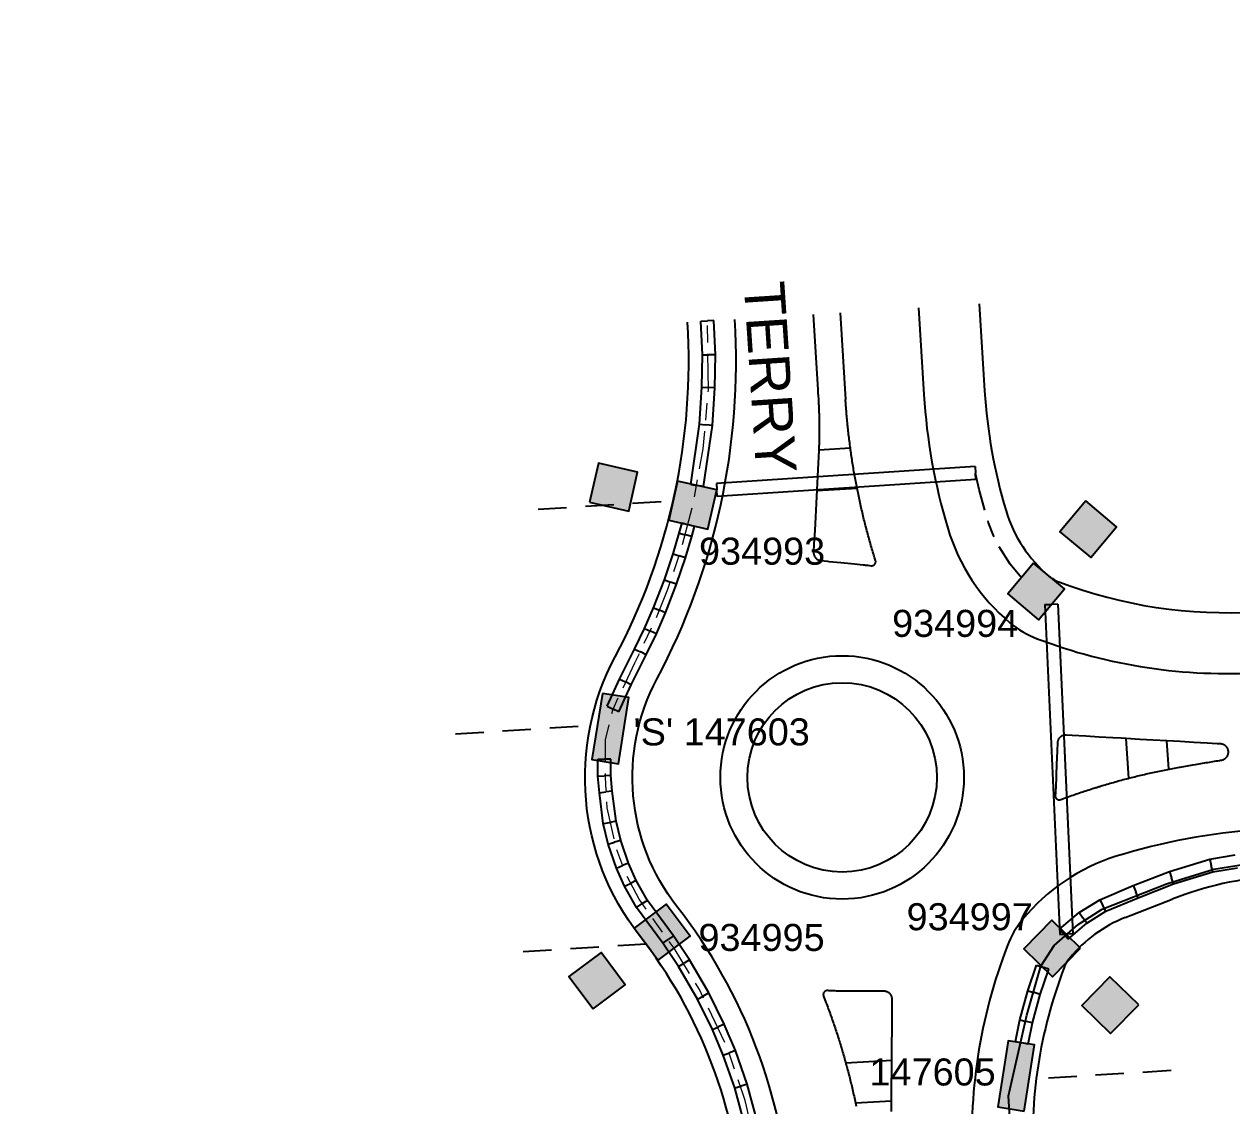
# Model space of a CAD drawing. Header units: metres. Extents: x 305550 to 306428, y 6276370 to 6276957.
# Drawn here: x 305681.4 to 305770.6, y 6276493.8 to 6276573.8 of the extents above; entities that cross this region are included whole.
import ezdxf
from ezdxf.enums import TextEntityAlignment as Align

# ---------------------------------------------------------------- set-up
doc = ezdxf.new("R2010")
doc.units = ezdxf.units.M
doc.header["$LTSCALE"] = 0.7
doc.linetypes.add('Cable Exist UG', pattern=[8.2, 4, -1.2, 1.8, -1.2])
doc.linetypes.add('Dash', pattern=[5, 3, -2])
doc.layers.get('0').update_dxf_attribs({"color": 6})
for name, color, linetype in [('_User Miscellaneous6', 7, 'Continuous'), ('_User Miscellaneous7', 150, 'Continuous'), ('_User Miscellaneous8', 7, 'Continuous'), ('_User Miscellaneous9', 8, 'Continuous'), ('_User_HV_Exist', 7, 'Continuous'), ('Cadastre Developer_SP_NEW', 4, 'Continuous'), ('Cadastre Roads_SP_NEW', 8, 'Continuous'), ('Mains_HV_NEW_U72', 2, 'Continuous'), ('SupportsUG_SP_LV_EXT', 7, 'Continuous'), ('SupportsUG_SP_LV_SL_EXT', 7, 'Continuous'), ('UG_Details_SP_MISC', 7, 'Continuous')]:
    doc.layers.add(name, color=color, linetype=linetype)
doc.styles.add('ARIAL', font='arial.ttf', dxfattribs={"height": 2})
doc.styles.add('ARIAL 3.0', font='arial.ttf', dxfattribs={"height": 3})
doc.styles.add('COLUMN_LABEL', font='arial.ttf')
doc.styles.add('POLE_LABEL', font='arial.ttf')
doc.styles.get("Standard").update_dxf_attribs({"font": 'arial.ttf'})
doc.styles.add('style1', font='iso3098b.shx')
doc.linetypes.add('Cable New UG', pattern='A,8,-1,["x",style1,S=3.5,R=0,X=0.35,Y=-1],-3.5', length=12.5)

# ---------------------------------------------------------------- blocks, each defined once
blk = doc.blocks.new('*U37')
at = {"layer": '_User Miscellaneous7'}
blk.add_hatch(color=256, dxfattribs=at).paths.add_polyline_path([(-1.485, -4.515), (-1.485, -7.485), (1.485, -7.485), (1.485, -4.515)])
at = {"layer": '_User Miscellaneous8'}
blk.add_hatch(color=256, dxfattribs=at).paths.add_polyline_path([(-1.485, 1.485), (-1.485, -1.485), (1.485, -1.485), (1.485, 1.485)])
at = {"layer": '_User Miscellaneous7'}
blk.add_lwpolyline([(1.485, -7.485), (1.485, -4.515), (-1.485, -4.515), (-1.485, -7.485)], close=True, dxfattribs=at)
at = {"layer": '_User Miscellaneous8'}
blk.add_lwpolyline([(1.485, -1.485), (1.485, 1.485), (-1.485, 1.485), (-1.485, -1.485)], close=True, dxfattribs=at)
at = {"flags": 9}
for tag, style, p in [('STRUCTURE_PLANT_NUMBER', 'POLE_LABEL', (1.813, 0.031)), ('STREET_CODE', 'COLUMN_LABEL', (1.813, -0.2))]:
    blk.add_attdef(tag, text='', height=0.2, dxfattribs=dict(at, style=style)).set_placement(p, align=Align.MIDDLE_LEFT)
for tag, p in [('OWNED_BY', (1.813, -0.6)), ('STATE', (1.813, -0.8)), ('COLUMN_TYPE', (1.813, -0.4)), ('STREETNAME', (1.813, -1.6)), ('SUBURB', (1.813, -1.8)), ('USAGE', (1.813, -1)), ('LEGEND', (1.813, -1.2)), ('LOCATION', (1.813, -1.4)), ('NOTES', (1.813, -2))]:
    blk.add_attdef(tag, text='', height=0.2, dxfattribs=at).set_placement(p, align=Align.MIDDLE_LEFT)
at = {"flags": 1}
blk.add_attdef('Z', (1.813, -2.351), '', height=0.2, dxfattribs=at)
at = {"layer": '_User Miscellaneous6', "style": 'ARIAL', "flags": 8}
blk.add_attdef('ASSET_NUM', text='', height=2, dxfattribs=at).set_placement((2, 2), align=Align.MIDDLE_LEFT)
blk = doc.blocks.new('*U281')
blk.add_hatch(color=256).paths.add_polyline_path([(-2.457, 2.508), (-2.471, 0.528), (2.479, 0.492), (2.493, 2.472)])
blk.add_lwpolyline([(-2.471, 0.528), (2.479, 0.492), (2.493, 2.472), (-2.457, 2.508)], close=True)
for tag, p, flags in [('OWNED_BY', (0, 1.3), 9), ('STATE', (0, 1.1), 9), ('SUPPORT_TYPE', (0, 0.9), 9), ('USAGE', (0, 0.7), 9), ('LEGEND', (0, 0.5), 9), ('LOCATION', (0, 0.3), 9), ('NOTES', (0, 0.1), 9), ('PARENT', (0, -0.1), 9), ('STREETNAME', (0, -0.3), 9), ('SUBURB', (0, -0.5), 1)]:
    blk.add_attdef(tag, p, '', height=0.2, dxfattribs=dict(flags=flags))
at = {"layer": '_User Miscellaneous6', "style": 'ARIAL', "flags": 8}
blk.add_attdef('ASSET_NUM', text='', height=2, dxfattribs=at).set_placement((1.5, 7.5), align=Align.TOP_LEFT)
blk = doc.blocks.new('*U280')
blk.add_hatch(color=256).paths.add_polyline_path([(-2.284, 2.666), (-2.431, 0.691), (2.506, 0.326), (2.652, 2.3)])
blk.add_lwpolyline([(-2.431, 0.691), (2.506, 0.326), (2.652, 2.3), (-2.284, 2.666)], close=True)
for tag, p, flags in [('OWNED_BY', (0, 1.3), 9), ('STATE', (0, 1.1), 9), ('SUPPORT_TYPE', (0, 0.9), 9), ('USAGE', (0, 0.7), 9), ('LEGEND', (0, 0.5), 9), ('LOCATION', (0, 0.3), 9), ('NOTES', (0, 0.1), 9), ('PARENT', (0, -0.1), 9), ('STREETNAME', (0, -0.3), 9), ('SUBURB', (0, -0.5), 1)]:
    blk.add_attdef(tag, p, '', height=0.2, dxfattribs=dict(flags=flags))
at = {"layer": '_User Miscellaneous6', "style": 'ARIAL', "flags": 8}
blk.add_attdef('ASSET_NUM', text='', height=2, dxfattribs=at).set_placement((1.5, 7.5), align=Align.TOP_LEFT)

msp = doc.modelspace()

# ---------------------------------------------------------------- linework, layer by layer
at = {"layer": '_User Miscellaneous9', "linetype": 'Dash', "flags": 128}
for points in [[(305719.332, 6276537.897), (305729.312, 6276538.524)], [(305713.215, 6276521.281), (305723.195, 6276521.908)], [(305727.31, 6276505.734), (305717.329, 6276505.107)], [(305766.121, 6276496.384), (305756.14, 6276495.758)]]:
    msp.add_lwpolyline(points, dxfattribs=at)
at = {"layer": '_User_HV_Exist', "color": 7, "linetype": 'Cable Exist UG', "lineweight": 0, "flags": 128}
msp.add_lwpolyline([(305682.178, 6276434.657), (305681.35, 6276447.705), (305706.246, 6276449.285), (305704.794, 6276472.157), (305731.875, 6276473.858), (305736.438, 6276479.033), (305735.982, 6276486.287), (305735.563, 6276490.003), (305734.643, 6276494.171), (305733.277, 6276498.172), (305731.263, 6276502.381), (305729.377, 6276505.424), (305726.794, 6276509.06), (305725.872, 6276510.815), (305725.137, 6276512.72), (305724.446, 6276515.821), (305724.302, 6276518.061), (305724.302, 6276520.849), (305724.866, 6276523.118), (305726.487, 6276526.537), (305727.999, 6276529.702), (305728.918, 6276531.978), (305729.903, 6276534.891), (305730.778, 6276538.208), (305731.527, 6276542.359), (305731.915, 6276546.708), (305731.84, 6276551.821)], dxfattribs=at)
at = {"layer": 'Cadastre Developer_SP_NEW'}
for p, q in [((305751.927, 6276553.066), (305752.33, 6276546.652)), ((305762.717, 6276507.695), (305766.2, 6276509.065))]:
    msp.add_line(p, q, dxfattribs=at)
for points in [[(305752.33, 6276546.652, 0.057003), (305753.915, 6276537.77, 0.146618), (305757.085, 6276532.948, 0.084015), (305757.819, 6276532.518, 0.106762), (305772.452, 6276530.307, 0.106762)], [(305726.826, 6276506.368, -0.296067), (305725.023, 6276526.977, -0.296067)], [(305762.717, 6276507.695, 0.128265), (305758.618, 6276504.706, 0.079644), (305758.213, 6276504.008, 0.108037), (305755.938, 6276489.21)]]:
    msp.add_lwpolyline(points, format="xyb", dxfattribs=at)
for centre, radius, start, end in [((305683.961, 6276548.797), 46.5, 332.01438, 3.59454), ((305775.354, 6276485.801), 25, 93.59454, 111.47921), ((305698.057, 6276483.905), 36.5, 3.59454, 37.98332)]:
    msp.add_arc(centre, radius, start, end, dxfattribs=at)
at = {"layer": 'Cadastre Roads_SP_NEW'}
msp.add_line((305741.647, 6276552.421), (305742.05, 6276546.014), dxfattribs=at)
for points in [[(305747.436, 6276552.784), (305747.839, 6276546.369)], [(305739.651, 6276552.295), (305740.001, 6276546.717)], [(305742.408, 6276542.403), (305740.076, 6276542.256)], [(305742.904, 6276539.428), (305739.923, 6276539.241)], [(305762.974, 6276518), (305762.79, 6276520.933)], [(305765.938, 6276518.666), (305765.806, 6276520.761)], [(305742.067, 6276496.952), (305745.47, 6276497.165)], [(305742.786, 6276493.991), (305745.45, 6276494.158)]]:
    msp.add_lwpolyline(points, dxfattribs=at)
for points in [[(305739.999, 6276546.718, -0.005695), (305740.055, 6276545.808, -0.003124), (305740.077, 6276545.309, -0.003124), (305740.093, 6276544.809, -0.003124), (305740.103, 6276544.309, -0.003124), (305740.106, 6276543.809, -0.003124), (305740.103, 6276543.309, -0.000648), (305740.101, 6276543.205, -0.002476), (305740.094, 6276542.809, -0.003124), (305740.078, 6276542.309, -0.003124), (305740.056, 6276541.81, -0.000564), (305740.052, 6276541.72), (305740.03, 6276541.31), (305739.978, 6276540.312), (305739.926, 6276539.313), (305739.874, 6276538.314), (305739.822, 6276537.316), (305739.77, 6276536.317), (305739.718, 6276535.319), (305739.688, 6276534.723), (305739.687, 6276534.719, 0.027779), (305739.688, 6276534.653, 0.027779), (305739.696, 6276534.587, 0.027779), (305739.711, 6276534.522, 0.027779), (305739.734, 6276534.459, 0.027779), (305739.763, 6276534.399, 0.027779), (305739.799, 6276534.343, 0.027779), (305739.841, 6276534.291, 0.027779), (305739.888, 6276534.244, 0.027779), (305739.94, 6276534.203, 0.027779), (305739.996, 6276534.167, 0.027779), (305740.056, 6276534.138, 0.027779), (305740.119, 6276534.116, 0.027779), (305740.184, 6276534.101, 0.018211), (305740.228, 6276534.095), (305740.715, 6276534.047), (305740.818, 6276534.036), (305741.71, 6276533.948), (305742.705, 6276533.849), (305743.363, 6276533.784), (305743.368, 6276533.783, -0.005278), (305743.7, 6276533.747, -0.003836), (305743.94, 6276533.716), (305743.983, 6276533.713, 0.039703), (305744.031, 6276533.717, 0.039703), (305744.077, 6276533.729, 0.039703), (305744.12, 6276533.748, 0.039703), (305744.161, 6276533.773, 0.039703), (305744.196, 6276533.804, 0.039703), (305744.227, 6276533.841, 0.039703), (305744.251, 6276533.882, 0.039703), (305744.268, 6276533.927, 0.039703), (305744.278, 6276533.973, 0.039703), (305744.28, 6276534.021, 0.039703), (305744.275, 6276534.068, 0.030303), (305744.267, 6276534.103), (305744.221, 6276534.25, -0.001724), (305744.119, 6276534.58, -0.000776), (305744.074, 6276534.728, -0.0025), (305743.932, 6276535.208, -0.0025), (305743.795, 6276535.689, -0.0025), (305743.663, 6276536.171, -0.0025), (305743.536, 6276536.654, -0.0025), (305743.414, 6276537.139, -0.0025), (305743.296, 6276537.625, -0.0025), (305743.183, 6276538.112, -0.0025), (305743.075, 6276538.6, -0.0025), (305742.972, 6276539.09, -0.0025), (305742.874, 6276539.58, -0.0025), (305742.781, 6276540.071, -0.0025), (305742.693, 6276540.563, -0.0025), (305742.61, 6276541.056, -0.0025), (305742.531, 6276541.55, -0.0025), (305742.458, 6276542.045, -0.0025), (305742.389, 6276542.54, -0.0025), (305742.326, 6276543.036, -0.0025), (305742.267, 6276543.533, -0.0025), (305742.214, 6276544.03, -0.001724), (305742.18, 6276544.373, -0.000776), (305742.165, 6276544.527, -0.0025), (305742.121, 6276545.025, -0.0025), (305742.083, 6276545.524, -0.002417), (305742.05, 6276546.006, 0), (305742.05, 6276546.006)], [(305747.839, 6276546.369, 0.056999), (305749.604, 6276536.481, 0.146618), (305754.193, 6276529.501, 0.084015), (305756.223, 6276528.311, 0.106762), (305772.735, 6276525.816)], [(305732.802, 6276518.061, -1), (305750.802, 6276518.061, -1), (305732.802, 6276518.061)], [(305729.585, 6276508.522, -0.296067), (305728.114, 6276525.334)], [(305769.781, 6276520.535), (305769.509, 6276520.55), (305768.782, 6276520.592), (305767.784, 6276520.648), (305766.785, 6276520.705), (305765.787, 6276520.762), (305764.789, 6276520.819), (305763.79, 6276520.876), (305762.792, 6276520.933), (305762.412, 6276520.954), (305761.794, 6276520.99), (305760.795, 6276521.046), (305759.797, 6276521.103), (305758.798, 6276521.16), (305758.344, 6276521.186), (305758.333, 6276521.187, 0.02778), (305758.266, 6276521.185, 0.02778), (305758.2, 6276521.177, 0.02778), (305758.135, 6276521.161, 0.02778), (305758.073, 6276521.138, 0.02778), (305758.013, 6276521.109, 0.02778), (305757.957, 6276521.072, 0.02778), (305757.905, 6276521.03, 0.02778), (305757.859, 6276520.983, 0.02778), (305757.817, 6276520.93, 0.02778), (305757.782, 6276520.874, 0.02778), (305757.754, 6276520.813, 0.02778), (305757.732, 6276520.75, 0.02778), (305757.718, 6276520.685, 0.019874), (305757.712, 6276520.638, 0.007902), (305757.71, 6276520.619, 0.003948), (305757.71, 6276520.61), (305757.687, 6276520.02), (305757.65, 6276519.02), (305757.621, 6276518.258), (305757.612, 6276518.021), (305757.59, 6276517.461), (305757.586, 6276517.355, -0.005279), (305757.567, 6276517.022, -0.004649), (305757.545, 6276516.729), (305757.545, 6276516.69, 0.039703), (305757.551, 6276516.642, 0.039703), (305757.564, 6276516.597, 0.039703), (305757.585, 6276516.554, 0.039703), (305757.612, 6276516.515, 0.039703), (305757.645, 6276516.48, 0.039703), (305757.682, 6276516.452, 0.039703), (305757.724, 6276516.429, 0.039703), (305757.769, 6276516.414, 0.039703), (305757.816, 6276516.405, 0.039703), (305757.864, 6276516.405, 0.039703), (305757.911, 6276516.412, 0.033349), (305757.949, 6276516.423), (305758.046, 6276516.459, -0.0025), (305758.515, 6276516.63, -0.0025), (305758.987, 6276516.797, -0.0025), (305759.46, 6276516.959, -0.0025), (305759.934, 6276517.116, -0.0025), (305760.411, 6276517.268, -0.001313), (305760.661, 6276517.346, -0.001188), (305760.888, 6276517.416, -0.0025), (305761.367, 6276517.559, -0.0025), (305761.848, 6276517.697, -0.0025), (305762.33, 6276517.83, -0.0025), (305762.813, 6276517.959, -0.0025), (305763.298, 6276518.082, -0.0025), (305763.783, 6276518.201, -0.0025), (305764.27, 6276518.315, -0.0025), (305764.758, 6276518.424, -0.0025), (305765.247, 6276518.528, -0.0025), (305765.737, 6276518.627, -0.0025), (305766.228, 6276518.722, -0.0025), (305766.72, 6276518.811, -0.000283), (305766.776, 6276518.821), (305767.705, 6276518.984), (305767.918, 6276519.021), (305768.691, 6276519.154, -0.001985), (305769.677, 6276519.317, -0.000329), (305769.841, 6276519.343), (305769.869, 6276519.348, 0.002554), (305769.875, 6276519.349, 0.027785), (305769.939, 6276519.367, 0.027785), (305770.001, 6276519.392, 0.027785), (305770.059, 6276519.424, 0.027785), (305770.114, 6276519.461, 0.027785), (305770.164, 6276519.505, 0.027785), (305770.21, 6276519.554, 0.027785), (305770.249, 6276519.608, 0.027785), (305770.282, 6276519.666, 0.027785), (305770.309, 6276519.727, 0.027785), (305770.329, 6276519.79, 0.027785), (305770.341, 6276519.856, 0.027785), (305770.346, 6276519.922, 0.027785), (305770.344, 6276519.989, 0.011896), (305770.341, 6276520.017, 0.015883), (305770.335, 6276520.055, 0.027785), (305770.318, 6276520.119, 0.027785), (305770.294, 6276520.181, 0.027785), (305770.263, 6276520.241, 0.027785), (305770.226, 6276520.296, 0.027785), (305770.183, 6276520.347, 0.027785), (305770.135, 6276520.393, 0.027785), (305770.082, 6276520.433, 0.027785), (305770.025, 6276520.467, 0.027785), (305769.964, 6276520.495, 0.027785), (305769.901, 6276520.515, 0.027785), (305769.836, 6276520.529, 0.022951), (305769.781, 6276520.535, 0.000037), (305769.781, 6276520.535)], [(305772.613, 6276514.185, 0.060333), (305762.045, 6276512.226, 0.146375), (305755.135, 6276507.555, 0.079644), (305754.014, 6276505.626, 0.108037), (305751.447, 6276488.928, 0.108037)], [(305745.447, 6276493.364, -0.002339), (305745.448, 6276493.832), (305745.451, 6276494.364), (305745.458, 6276495.364), (305745.465, 6276496.364), (305745.47, 6276497.154), (305745.471, 6276497.364), (305745.478, 6276498.364), (305745.485, 6276499.364), (305745.491, 6276500.364), (305745.498, 6276501.364), (305745.5, 6276501.647), (305745.498, 6276501.698, 0.027789), (305745.489, 6276501.764, 0.027789), (305745.473, 6276501.828, 0.027789), (305745.45, 6276501.891, 0.027789), (305745.42, 6276501.95, 0.027789), (305745.383, 6276502.006, 0.027789), (305745.341, 6276502.057, 0.023631), (305745.301, 6276502.097, 0.004156), (305745.293, 6276502.104, 0.027789), (305745.241, 6276502.145, 0.027789), (305745.184, 6276502.179, 0.027789), (305745.123, 6276502.208, 0.027789), (305745.06, 6276502.229, 0.027789), (305744.995, 6276502.243, 0.027789), (305744.929, 6276502.25, 0.011286), (305744.902, 6276502.251), (305744.129, 6276502.253), (305743.129, 6276502.257), (305742.129, 6276502.26), (305741.75, 6276502.261), (305741.462, 6276502.265, -0.005266), (305741.129, 6276502.275, -0.005266), (305740.796, 6276502.293, -0.001131), (305740.725, 6276502.298), (305740.701, 6276502.298, 0.039703), (305740.654, 6276502.294, 0.039703), (305740.608, 6276502.282, 0.039703), (305740.564, 6276502.264, 0.039703), (305740.524, 6276502.238, 0.022785), (305740.503, 6276502.221, 0.016904), (305740.488, 6276502.206, 0.039703), (305740.458, 6276502.17, 0.039703), (305740.434, 6276502.129, 0.039703), (305740.417, 6276502.084, 0.039703), (305740.407, 6276502.038, 0.039703), (305740.404, 6276501.99, 0.039703), (305740.41, 6276501.943, 0.039703), (305740.422, 6276501.897, 0.00707), (305740.425, 6276501.889), (305740.602, 6276501.43, -0.0025), (305740.777, 6276500.962, -0.0025), (305740.948, 6276500.492, -0.0025), (305741.114, 6276500.021, -0.0025), (305741.275, 6276499.547, -0.0025), (305741.431, 6276499.072, -0.0025), (305741.583, 6276498.596, -0.0025), (305741.73, 6276498.118, -0.0025), (305741.872, 6276497.639, -0.0025), (305742.009, 6276497.158, -0.0025), (305742.142, 6276496.676, -0.0025), (305742.269, 6276496.192, -0.0025), (305742.392, 6276495.708, -0.0025), (305742.51, 6276495.222, -0.0025), (305742.623, 6276494.735, -0.0025), (305742.732, 6276494.247, -0.0025), (305742.835, 6276493.757, -0.000732)]]:
    msp.add_lwpolyline(points, format="xyb", dxfattribs=at)
msp.add_lwpolyline([(305734.802, 6276518.061, -1), (305748.802, 6276518.061, -1)], format="xyb", close=True, dxfattribs=at)
for centre, radius, start, end in [((305683.961, 6276548.797), 50, 332.01438, 3.56591), ((305698.057, 6276483.905), 40, 3.59454, 37.98332)]:
    msp.add_arc(centre, radius, start, end, dxfattribs=at)
at = {"layer": 'Mains_HV_NEW_U72', "color": 2, "linetype": 'Cable New UG', "flags": 128}
msp.add_lwpolyline([(305707.054, 6276452.342), (305709.025, 6276452.468), (305708.548, 6276460.053), (305732.662, 6276461.568), (305737.819, 6276457.049), (305756.314, 6276458.235), (305754.089, 6276494.508), (305755.456, 6276500.488), (305756.483, 6276504.102), (305757.472, 6276505.621), (305759.231, 6276507.192), (305761.005, 6276508.311), (305765.776, 6276510.199), (305769.256, 6276511.284), (305773.124, 6276511.893), (305776.739, 6276512.149), (305825.552, 6276515.102), (305834.391, 6276514.914), (305839.292, 6276514.215), (305915.685, 6276487.978), (305923.786, 6276510.89), (305935.627, 6276507.031), (305956.688, 6276563.493), (305962.974, 6276566.463), (305983.175, 6276559.521), (305991.342, 6276583.287), (305976.339, 6276588.442), (305982.042, 6276605.039)], dxfattribs=at)
at = {"layer": 'UG_Details_SP_MISC'}
for p, q in [((305731.361, 6276551.799), (305731.84, 6276551.821)), ((305731.478, 6276549.297), (305731.361, 6276551.799)), ((305732.32, 6276551.844), (305731.84, 6276551.821)), ((305732.438, 6276549.312), (305732.32, 6276551.844)), ((305731.443, 6276546.907), (305731.478, 6276549.297)), ((305731.478, 6276549.297), (305731.958, 6276549.305)), ((305732.438, 6276549.312), (305731.958, 6276549.305)), ((305732.403, 6276546.867), (305732.438, 6276549.312)), ((305731.257, 6276544.191), (305731.443, 6276546.907)), ((305731.443, 6276546.907), (305731.923, 6276546.887)), ((305732.403, 6276546.867), (305731.923, 6276546.887)), ((305732.212, 6276544.09), (305732.403, 6276546.867)), ((305730.613, 6276539.713), (305731.257, 6276544.191)), ((305731.257, 6276544.191), (305731.734, 6276544.141)), ((305731.563, 6276539.576), (305732.212, 6276544.09)), ((305732.212, 6276544.09), (305731.734, 6276544.141)), ((305751.624, 6276541.039), (305732.505, 6276539.796)), ((305751.624, 6276541.039), (305751.655, 6276540.56)), ((305751.686, 6276540.081), (305751.655, 6276540.56)), ((305730.613, 6276539.713), (305731.088, 6276539.645)), ((305731.563, 6276539.576), (305731.088, 6276539.645)), ((305732.505, 6276539.796), (305732.537, 6276539.317)), ((305732.568, 6276538.838), (305732.537, 6276539.317)), ((305751.686, 6276540.081), (305732.568, 6276538.838)), ((305729.762, 6276536.132), (305729.97, 6276536.877)), ((305729.97, 6276536.877), (305730.432, 6276536.748)), ((305730.895, 6276536.619), (305730.432, 6276536.748)), ((305730.685, 6276535.867), (305730.895, 6276536.619)), ((305729.309, 6276534.596), (305729.762, 6276536.132)), ((305729.762, 6276536.132), (305730.223, 6276536)), ((305730.685, 6276535.867), (305730.223, 6276536)), ((305730.225, 6276534.307), (305730.685, 6276535.867)), ((305728.661, 6276532.671), (305729.309, 6276534.596)), ((305729.309, 6276534.596), (305729.767, 6276534.452)), ((305729.564, 6276532.345), (305730.225, 6276534.307)), ((305730.225, 6276534.307), (305729.767, 6276534.452)), ((305727.859, 6276530.6), (305728.661, 6276532.671)), ((305728.661, 6276532.671), (305729.112, 6276532.508)), ((305728.747, 6276530.235), (305729.564, 6276532.345)), ((305729.564, 6276532.345), (305729.112, 6276532.508)), ((305727.198, 6276529.081), (305727.859, 6276530.6)), ((305727.859, 6276530.6), (305728.303, 6276530.417)), ((305728.747, 6276530.235), (305728.303, 6276530.417)), ((305756.789, 6276530.835), (305757.269, 6276530.856)), ((305756.789, 6276530.835), (305757.885, 6276506.452)), ((305757.748, 6276530.878), (305757.269, 6276530.856)), ((305757.748, 6276530.878), (305758.844, 6276506.495)), ((305728.071, 6276528.682), (305728.747, 6276530.235)), ((305726.466, 6276527.55), (305727.198, 6276529.081)), ((305727.198, 6276529.081), (305727.634, 6276528.882)), ((305727.329, 6276527.129), (305728.071, 6276528.682)), ((305728.071, 6276528.682), (305727.634, 6276528.882)), ((305725.355, 6276525.326), (305726.466, 6276527.55)), ((305726.22, 6276524.91), (305727.329, 6276527.129)), ((305726.466, 6276527.55), (305726.898, 6276527.339)), ((305727.329, 6276527.129), (305726.898, 6276527.339)), ((305724.431, 6276523.319), (305725.355, 6276525.326)), ((305725.355, 6276525.326), (305725.788, 6276525.118)), ((305726.22, 6276524.91), (305725.788, 6276525.118)), ((305725.302, 6276522.918), (305726.22, 6276524.91)), ((305724.431, 6276523.319), (305724.866, 6276523.118)), ((305725.302, 6276522.918), (305724.866, 6276523.118)), ((305723.74, 6276518.145), (305723.74, 6276519.407)), ((305723.74, 6276519.407), (305724.22, 6276519.407)), ((305724.7, 6276519.407), (305724.22, 6276519.407)), ((305724.7, 6276518.191), (305724.7, 6276519.407)), ((305723.74, 6276518.145), (305724.22, 6276518.168)), ((305723.858, 6276516.93), (305723.74, 6276518.145)), ((305724.7, 6276518.191), (305724.22, 6276518.168)), ((305724.812, 6276517.037), (305724.7, 6276518.191)), ((305723.858, 6276516.93), (305724.335, 6276516.983)), ((305724.812, 6276517.037), (305724.335, 6276516.983)), ((305725.094, 6276514.821), (305724.812, 6276517.037)), ((305724.148, 6276514.648), (305723.858, 6276516.93)), ((305724.148, 6276514.648), (305724.621, 6276514.735)), ((305724.511, 6276513.128), (305724.148, 6276514.648)), ((305725.094, 6276514.821), (305724.621, 6276514.735)), ((305725.434, 6276513.395), (305725.094, 6276514.821)), ((305725.434, 6276513.395), (305724.973, 6276513.261)), ((305726.009, 6276511.715), (305725.434, 6276513.395)), ((305724.511, 6276513.128), (305724.973, 6276513.261)), ((305725.116, 6276511.362), (305724.511, 6276513.128)), ((305726.009, 6276511.715), (305725.562, 6276511.539)), ((305726.583, 6276510.442), (305726.009, 6276511.715)), ((305765.982, 6276511.101), (305768.962, 6276512.014)), ((305768.962, 6276512.014), (305770.851, 6276512.33)), ((305768.962, 6276512.014), (305769.073, 6276511.546)), ((305725.116, 6276511.362), (305725.562, 6276511.539)), ((305725.725, 6276510.008), (305725.116, 6276511.362)), ((305763.315, 6276510.058), (305765.982, 6276511.101)), ((305765.982, 6276511.101), (305766.14, 6276510.648)), ((305766.298, 6276510.194), (305769.183, 6276511.078)), ((305769.183, 6276511.078), (305769.073, 6276511.546)), ((305769.183, 6276511.078), (305771.006, 6276511.383)), ((305725.725, 6276510.008), (305726.154, 6276510.225)), ((305726.604, 6276508.451), (305725.725, 6276510.008)), ((305726.583, 6276510.442), (305726.154, 6276510.225)), ((305727.412, 6276508.972), (305726.583, 6276510.442)), ((305760.85, 6276509.019), (305763.315, 6276510.058)), ((305763.315, 6276510.058), (305763.496, 6276509.613)), ((305763.676, 6276509.168), (305766.298, 6276510.194)), ((305766.298, 6276510.194), (305766.14, 6276510.648)), ((305727.412, 6276508.972), (305727.008, 6276508.712)), ((305729.326, 6276506.355), (305727.412, 6276508.972)), ((305759.308, 6276508.064), (305760.85, 6276509.019)), ((305760.85, 6276509.019), (305761.071, 6276508.591)), ((305761.292, 6276508.163), (305763.676, 6276509.168)), ((305763.676, 6276509.168), (305763.496, 6276509.613)), ((305726.604, 6276508.451), (305727.008, 6276508.712)), ((305728.54, 6276505.803), (305726.604, 6276508.451)), ((305757.873, 6276506.829), (305759.308, 6276508.064)), ((305759.308, 6276508.064), (305759.592, 6276507.675)), ((305759.877, 6276507.287), (305761.292, 6276508.163)), ((305761.292, 6276508.163), (305761.071, 6276508.591)), ((305758.499, 6276506.101), (305759.877, 6276507.287)), ((305759.877, 6276507.287), (305759.592, 6276507.675)), ((305729.326, 6276506.355), (305728.933, 6276506.079)), ((305730.52, 6276504.584), (305729.326, 6276506.355)), ((305757.873, 6276506.829), (305758.186, 6276506.465)), ((305757.885, 6276506.452), (305758.365, 6276506.473)), ((305758.499, 6276506.101), (305758.186, 6276506.465)), ((305758.844, 6276506.495), (305758.365, 6276506.473)), ((305728.54, 6276505.803), (305728.933, 6276506.079)), ((305729.706, 6276504.074), (305728.54, 6276505.803)), ((305730.52, 6276504.584), (305730.113, 6276504.329)), ((305731.952, 6276502.121), (305730.52, 6276504.584)), ((305729.706, 6276504.074), (305730.113, 6276504.329)), ((305731.106, 6276501.666), (305729.706, 6276504.074)), ((305755.523, 6276502.287), (305756.163, 6276504.181)), ((305756.163, 6276504.181), (305756.617, 6276504.028)), ((305756.442, 6276502.006), (305757.072, 6276503.874)), ((305757.072, 6276503.874), (305756.617, 6276504.028)), ((305731.106, 6276501.666), (305731.529, 6276501.893)), ((305731.952, 6276502.121), (305731.529, 6276501.893)), ((305733.092, 6276499.824), (305731.952, 6276502.121)), ((305754.932, 6276500.134), (305755.523, 6276502.287)), ((305755.523, 6276502.287), (305755.983, 6276502.147)), ((305755.867, 6276499.914), (305756.442, 6276502.006)), ((305756.442, 6276502.006), (305755.983, 6276502.147)), ((305732.218, 6276499.424), (305731.106, 6276501.666)), ((305754.616, 6276498.523), (305754.932, 6276500.134)), ((305754.932, 6276500.134), (305755.399, 6276500.024)), ((305755.867, 6276499.914), (305755.399, 6276500.024)), ((305732.218, 6276499.424), (305732.655, 6276499.624)), ((305733.018, 6276497.526), (305732.218, 6276499.424)), ((305733.092, 6276499.824), (305732.655, 6276499.624)), ((305733.914, 6276497.872), (305733.092, 6276499.824)), ((305755.559, 6276498.339), (305755.867, 6276499.914)), ((305754.616, 6276498.523), (305755.087, 6276498.431)), ((305755.559, 6276498.339), (305755.087, 6276498.431)), ((305733.018, 6276497.526), (305733.466, 6276497.699)), ((305733.867, 6276495.1), (305733.018, 6276497.526)), ((305733.914, 6276497.872), (305733.466, 6276497.699)), ((305734.786, 6276495.382), (305733.914, 6276497.872)), ((305733.867, 6276495.1), (305734.327, 6276495.241)), ((305734.696, 6276491.982), (305733.867, 6276495.1)), ((305734.786, 6276495.382), (305734.327, 6276495.241)), ((305735.631, 6276492.197), (305734.786, 6276495.382))]:
    msp.add_line(p, q, dxfattribs=at)
at = {"layer": 'UG_Details_SP_MISC', "color": 7, "linetype": 'Cable Exist UG', "flags": 128}
msp.add_lwpolyline([(305755.045, 6276532.827), (305754.221, 6276533.831), (305753.409, 6276535.109), (305752.996, 6276535.943), (305752.626, 6276536.879), (305752.43, 6276537.502), (305751.935, 6276539.337), (305751.655, 6276540.56)], dxfattribs=at)

# ---------------------------------------------------------------- block references
at = {"layer": 'SupportsUG_SP_LV_EXT'}
ref = msp.add_blockref('*U281', (305723.195, 6276521.908), dxfattribs=dict(at, rotation=261.4224207000356))
ref.add_attrib('ASSET_NUM_001', "'S' 147603", (305726.381, 6276520.426), dxfattribs={"layer": '_User Miscellaneous6', "height": 2, "style": 'ARIAL'})
ref = msp.add_blockref('*U280', (305756.14, 6276495.758), dxfattribs=dict(at, rotation=85.35832792334467))
ref.add_attrib('ASSET_NUM_001', '147605', (305743.823, 6276495.282), dxfattribs={"layer": '_User Miscellaneous6', "height": 2, "style": 'ARIAL'})
at = {"layer": 'SupportsUG_SP_LV_SL_EXT'}
ref = msp.add_blockref('*U37', (305730.76, 6276538.196), dxfattribs=dict(at, rotation=257.2381791290175))
ref.add_attrib('ASSET_NUM_001', '934993', (305731.223, 6276533.789), dxfattribs={"layer": '_User Miscellaneous6', "height": 2, "style": 'ARIAL'})
ref = msp.add_blockref('*U37', (305756.131, 6276531.811), dxfattribs=dict(at, rotation=140.0100781361729))
ref.add_attrib('ASSET_NUM_001', '934994', (305745.492, 6276528.45), dxfattribs={"layer": '_User Miscellaneous6', "height": 2, "style": 'ARIAL'})
ref = msp.add_blockref('*U37', (305728.5, 6276506.622), dxfattribs=dict(at, rotation=306.7333429838293))
ref.add_attrib('ASSET_NUM_001', '934995', (305731.183, 6276505.229), dxfattribs={"layer": '_User Miscellaneous6', "height": 2, "style": 'ARIAL'})
ref = msp.add_blockref('*U37', (305757.326, 6276505.412), dxfattribs=dict(at, rotation=45.62666448016878))
ref.add_attrib('ASSET_NUM_001', '934997', (305746.563, 6276506.759), dxfattribs={"layer": '_User Miscellaneous6', "height": 2, "style": 'ARIAL'})

# ---------------------------------------------------------------- texts
at = {"layer": 'Cadastre Roads_SP_NEW', "insert": (305737.517, 6276554.827), "char_height": 3, "attachment_point": 1, "rotation": 273.75914, "style": 'ARIAL 3.0'}
msp.add_mtext_dynamic_manual_height_columns('TERRY', width=15.7329, gutter_width=4, heights=[0], dxfattribs=at)

doc.saveas('drawing.dxf')
